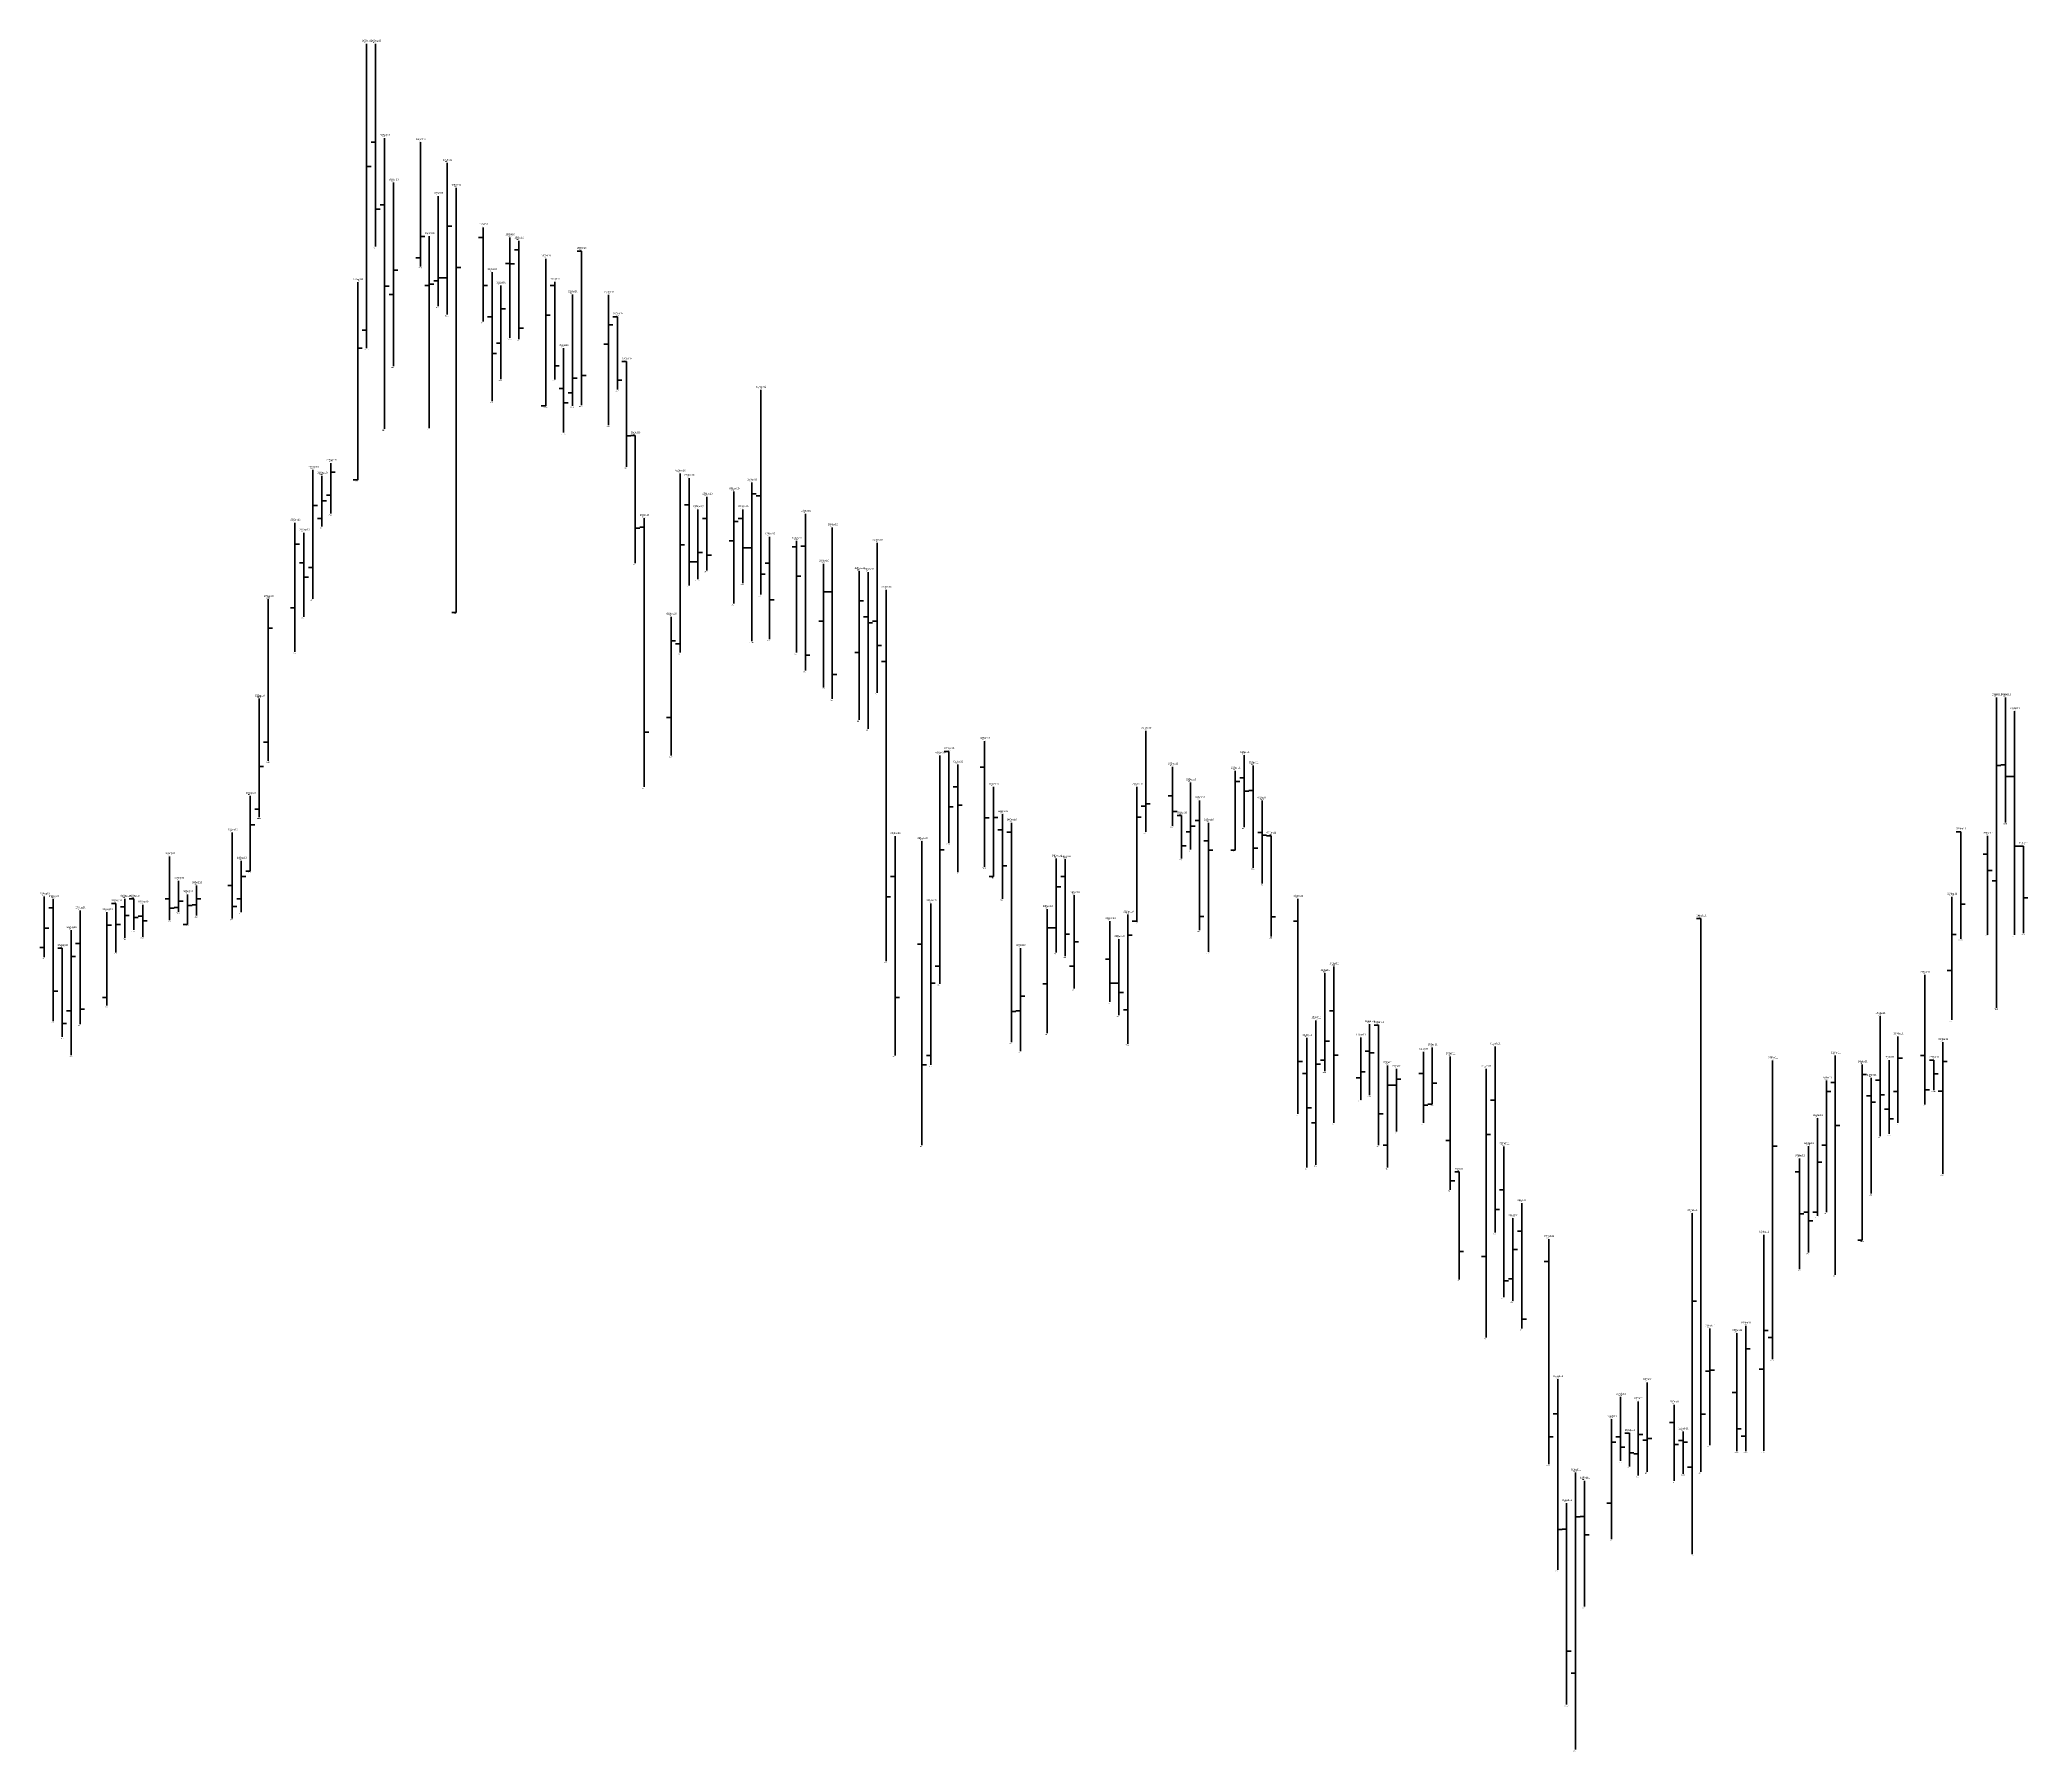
# Model space of a CAD drawing. Header units: inches. Extents: x 0 to 30000, y -20 to 2443.
# Drawn here: x 13239.5 to 13461.5, y 297.3 to 488.5 of the extents above; entities that cross this region are included whole.
import ezdxf

# ---------------------------------------------------------------- set-up
doc = ezdxf.new("R2010")
doc.units = ezdxf.units.IN
doc.header["$MEASUREMENT"] = 0
for name, color, linetype in [('DATE', 7, 'Continuous'), ('Graph', 7, 'Continuous'), ('Rate', 7, 'Continuous')]:
    doc.layers.add(name, color=color, linetype=linetype)
doc.styles.get("Standard").update_dxf_attribs({"font": 'arial.ttf'})

msp = doc.modelspace()

# ---------------------------------------------------------------- linework, layer by layer
at = {"layer": 'Graph', "color": 3, "lineweight": 35}
for p, q in [((13276, 488), (13276, 454.025)), ((13282, 477), (13282, 463.125)), ((13276, 474.3), (13276.5, 474.3)), ((13285, 474.7), (13285, 457.775)), ((13279, 472.5), (13279, 452)), ((13284, 471), (13284, 458.7)), ((13286, 471.9), (13286, 424.5)), ((13282, 466.475), (13282.5, 466.475)), ((13283, 466.5), (13283, 445.075)), ((13285, 467.65), (13285.5, 467.65)), ((13282, 464.1), (13281.5, 464.1)), ((13279, 462.725), (13279.5, 462.725)), ((13284, 461.85), (13284.5, 461.85)), ((13285, 461.875), (13284.5, 461.875)), ((13286, 463), (13286.5, 463)), ((13296, 464), (13296, 447.575)), ((13275, 461.375), (13275, 439.3)), ((13279, 460), (13278.5, 460)), ((13283, 461), (13282.5, 461)), ((13283, 461.15), (13283.5, 461.15)), ((13284, 461.525), (13283.5, 461.525)), ((13291, 461), (13291, 450.55)), ((13299, 460), (13299, 447.575)), ((13303, 459.95), (13303, 445.4)), ((13291, 458.4), (13291.5, 458.4)), ((13296, 457.675), (13296.5, 457.675)), ((13276, 456), (13275.5, 456)), ((13303, 456.6), (13303.5, 456.6)), ((13275, 454.025), (13275.5, 454.025)), ((13291, 454.55), (13290.5, 454.55)), ((13303, 454.45), (13302.5, 454.45)), ((13299, 449), (13298.5, 449)), ((13299, 450.65), (13299.5, 450.65)), ((13296, 447.575), (13295.5, 447.575)), ((13270, 440.4), (13270, 426)), ((13271, 439.75), (13271, 434.075)), ((13272, 441.175), (13272, 435.55)), ((13272, 440.175), (13272.5, 440.175)), ((13311, 440), (13311, 420)), ((13272, 437.575), (13271.5, 437.575)), ((13275, 439.3), (13274.5, 439.3)), ((13317, 438), (13317, 425.5)), ((13319, 439), (13319, 421.275)), ((13319, 437.725), (13319.5, 437.725)), ((13270, 436.45), (13270.5, 436.45)), ((13271, 436.95), (13271.5, 436.95)), ((13313, 436), (13313, 428.225)), ((13268, 434.5), (13268, 420.1)), ((13271, 435), (13270.5, 435)), ((13317, 434.65), (13317.5, 434.65)), ((13268, 432.1), (13268.5, 432.1)), ((13311, 432.05), (13311.5, 432.05)), ((13313, 431.175), (13313.5, 431.175)), ((13317, 432.5), (13316.5, 432.5)), ((13319, 431.725), (13318.5, 431.725)), ((13270, 429.5), (13269.5, 429.5)), ((13313, 430.125), (13312.5, 430.125)), ((13327, 429.925), (13327, 416.125)), ((13331, 429.1), (13331, 412.5)), ((13327, 426.8), (13327.5, 426.8)), ((13265, 425.975), (13265, 407.925)), ((13268, 425), (13267.5, 425)), ((13286, 424.5), (13285.5, 424.5)), ((13331, 425.775), (13331.5, 425.775)), ((13265, 422.75), (13265.5, 422.75)), ((13310, 424), (13310, 408.525)), ((13327, 423.5), (13326.5, 423.5)), ((13310, 421.325), (13310.5, 421.325)), ((13311, 421), (13310.5, 421)), ((13331, 420), (13330.5, 420)), ((13264, 414.875), (13264, 401.625)), ((13458, 415), (13458, 380.325)), ((13310, 412.75), (13309.5, 412.75)), ((13363, 411.25), (13363, 400)), ((13265, 410), (13264.5, 410)), ((13264, 407.275), (13264.5, 407.275)), ((13340, 408.5), (13340, 383)), ((13373, 406.8), (13373, 397.925)), ((13458, 407.4), (13458.5, 407.4)), ((13346, 405), (13346, 395)), ((13362, 405), (13362, 389.95)), ((13368, 405.5), (13368, 398)), ((13373, 405.6), (13373.5, 405.6)), ((13263, 404), (13263, 395.575)), ((13264, 402.5), (13263.5, 402.5)), ((13363, 402.85), (13362.5, 402.85)), ((13363, 403.1), (13363.5, 403.1)), ((13263, 400.75), (13263.5, 400.75)), ((13346, 401.6), (13346.5, 401.6)), ((13362, 401.625), (13362.5, 401.625)), ((13368, 400), (13367.5, 400)), ((13368, 400.625), (13368.5, 400.625)), ((13340, 397.975), (13340.5, 397.975)), ((13373, 397.925), (13372.5, 397.925)), ((13262, 396.75), (13262, 391)), ((13263, 395.575), (13262.5, 395.575)), ((13353, 397), (13353, 386.5)), ((13255, 394.5), (13255, 391.05)), ((13257, 394), (13257, 390.65)), ((13262, 395), (13262.5, 395)), ((13346, 395), (13345.5, 395)), ((13353, 393.85), (13353.5, 393.85)), ((13458, 394.525), (13457.5, 394.525)), ((13240, 392.75), (13240, 386)), ((13247, 391), (13247, 380.575)), ((13255, 391.55), (13254.5, 391.55)), ((13255, 392.225), (13255.5, 392.225)), ((13256, 393), (13256, 389.625)), ((13256, 391.75), (13256.5, 391.75)), ((13257, 391.825), (13256.5, 391.825)), ((13257, 392.5), (13257.5, 392.5)), ((13262, 392.5), (13261.5, 392.5)), ((13339, 392), (13339, 373.95)), ((13352, 391.35), (13352, 377.5)), ((13355, 392.9), (13355, 382.5)), ((13453, 392.725), (13453, 379)), ((13240, 389.225), (13240.5, 389.225)), ((13243, 389), (13243, 375.025)), ((13247, 389.55), (13247.5, 389.55)), ((13256, 389.625), (13255.5, 389.625)), ((13352, 389.25), (13352.5, 389.25)), ((13353, 389.25), (13352.5, 389.25)), ((13361, 390.75), (13361, 376.3)), ((13362, 390), (13361.5, 390)), ((13240, 387.05), (13239.5, 387.05)), ((13349, 387), (13349, 375.5)), ((13355, 387.7), (13355.5, 387.7)), ((13361, 388.45), (13361.5, 388.45)), ((13453, 388.525), (13453.5, 388.525)), ((13243, 386.075), (13243.5, 386.075)), ((13340, 385), (13339.5, 385)), ((13355, 385), (13354.5, 385)), ((13383, 384.2), (13383, 373.25)), ((13453, 384.5), (13452.5, 384.5)), ((13339, 383.1), (13339.5, 383.1)), ((13352, 383), (13351.5, 383)), ((13243, 380), (13242.5, 380)), ((13247, 381.5), (13246.5, 381.5)), ((13349, 380), (13348.5, 380)), ((13349, 381.625), (13349.5, 381.625)), ((13361, 380.1), (13360.5, 380.1)), ((13382, 378.925), (13382, 362.8)), ((13383, 376.6), (13383.5, 376.6)), ((13387, 377), (13387, 370.05)), ((13395, 375.9), (13395, 369.575)), ((13447, 377.125), (13447, 367.5)), ((13452, 376.5), (13452, 361.8)), ((13339, 375), (13338.5, 375)), ((13382, 374.05), (13382.5, 374.05)), ((13383, 374.5), (13382.5, 374.5)), ((13387, 373.175), (13387.5, 373.175)), ((13390, 373.9), (13390, 362.5)), ((13391, 373.5), (13391, 366.5)), ((13401, 373.5), (13401, 343.5)), ((13433, 374.45), (13433, 341.075)), ((13443, 374), (13443, 354.375)), ((13447, 374.7), (13447.5, 374.7)), ((13452, 374.35), (13452.5, 374.35)), ((13387, 372.525), (13386.5, 372.525)), ((13390, 371.7), (13390.5, 371.7)), ((13391, 371.7), (13390.5, 371.7)), ((13391, 372.35), (13391.5, 372.35)), ((13395, 371.925), (13395.5, 371.925)), ((13439, 372.2), (13439, 357.5)), ((13439, 371), (13439.5, 371)), ((13443, 372.9), (13443.5, 372.9)), ((13447, 371), (13446.5, 371)), ((13452, 371.025), (13451.5, 371.025)), ((13395, 369.575), (13394.5, 369.575)), ((13382, 367.5), (13381.5, 367.5)), ((13438, 368), (13438, 357.1)), ((13390, 365), (13389.5, 365)), ((13401, 366.175), (13401.5, 366.175)), ((13433, 364.875), (13433.5, 364.875)), ((13439, 365), (13438.5, 365)), ((13438, 363.1), (13438.5, 363.1)), ((13438, 357.525), (13437.5, 357.525)), ((13404, 356.825), (13404, 347.6)), ((13424, 357.4), (13424, 319.325)), ((13404, 353.325), (13404.5, 353.325)), ((13432, 354.975), (13432, 330.85)), ((13443, 354.375), (13442.5, 354.375)), ((13401, 352.55), (13400.5, 352.55)), ((13404, 350.05), (13403.5, 350.05)), ((13424, 347.575), (13424.5, 347.575)), ((13426, 344.5), (13426, 331.5)), ((13430, 344.825), (13430, 330.825)), ((13432, 344.275), (13432.5, 344.275)), ((13430, 342.225), (13430.5, 342.225)), ((13433, 343.525), (13432.5, 343.525)), ((13426, 339.75), (13425.5, 339.75)), ((13426, 339.875), (13426.5, 339.875)), ((13432, 339.975), (13431.5, 339.975)), ((13419, 338.5), (13419, 328.5)), ((13418, 336.375), (13418, 328.1)), ((13415, 334.375), (13415, 321)), ((13415, 331.825), (13415.5, 331.825)), ((13418, 332.675), (13418.5, 332.675)), ((13419, 332.025), (13418.5, 332.025)), ((13419, 332.225), (13419.5, 332.225)), ((13430, 332.5), (13429.5, 332.5)), ((13418, 330.525), (13417.5, 330.525)), ((13424, 329.025), (13423.5, 329.025)), ((13411, 328.425), (13411, 297.5)), ((13415, 325), (13414.5, 325)), ((13411, 323.475), (13411.5, 323.475)), ((13411, 306), (13410.5, 306))]:
    msp.add_line(p, q, dxfattribs=at)
at = {"layer": 'Graph', "color": 1, "lineweight": 35}
for p, q in [((13277, 488), (13277, 465.35)), ((13278, 477.475), (13278, 445)), ((13277, 477), (13276.5, 477)), ((13277, 469.55), (13277.5, 469.55)), ((13278, 470.025), (13277.5, 470.025)), ((13289, 466.35), (13288.5, 466.35)), ((13289, 467.5), (13289, 457)), ((13292, 466.375), (13292, 455.175)), ((13293, 465), (13292.5, 465)), ((13293, 466), (13293, 455)), ((13300, 464.85), (13299.5, 464.85)), ((13300, 464.85), (13300, 447.65)), ((13290, 462.5), (13290, 448.1)), ((13292, 463.475), (13291.5, 463.475)), ((13292, 463.425), (13292.5, 463.425)), ((13278, 460.95), (13278.5, 460.95)), ((13289, 461.025), (13289.5, 461.025)), ((13297, 461), (13296.5, 461)), ((13297, 461.4), (13297, 450.5)), ((13290, 457.525), (13289.5, 457.525)), ((13304, 457.525), (13303.5, 457.525)), ((13304, 457.525), (13304, 449.4)), ((13293, 456.25), (13293.5, 456.25)), ((13290, 453.4), (13290.5, 453.4)), ((13298, 454), (13298, 444.575)), ((13297, 452.05), (13297.5, 452.05)), ((13300, 450.95), (13300.5, 450.95)), ((13305, 452.5), (13304.5, 452.5)), ((13305, 452.5), (13305, 440.75)), ((13298, 449.5), (13297.5, 449.5)), ((13304, 450.425), (13304.5, 450.425)), ((13320, 449.35), (13320, 426.5)), ((13298, 447.9), (13298.5, 447.9)), ((13305, 444.2), (13305.5, 444.2)), ((13306, 444.25), (13305.5, 444.25)), ((13306, 444.25), (13306, 430)), ((13312, 439.5), (13312, 427.5)), ((13320, 437.5), (13319.5, 437.5)), ((13312, 436.5), (13311.5, 436.5)), ((13314, 437.4), (13314, 429.175)), ((13318, 436), (13318, 427.75)), ((13325, 435.5), (13325, 418)), ((13269, 433.4), (13269, 424)), ((13306, 433.9), (13306.5, 433.9)), ((13307, 434), (13306.5, 434)), ((13307, 435.025), (13307, 405)), ((13314, 435), (13313.5, 435)), ((13318, 435), (13317.5, 435)), ((13328, 433.975), (13328, 414.85)), ((13314, 430.9), (13314.5, 430.9)), ((13318, 431.7), (13318.5, 431.7)), ((13321, 432.95), (13321, 421.5)), ((13324, 431.8), (13323.5, 431.8)), ((13324, 432.475), (13324, 420)), ((13325, 431.9), (13324.5, 431.9)), ((13333, 432.25), (13333, 415.5)), ((13269, 430.025), (13268.5, 430.025)), ((13312, 430.125), (13312.5, 430.125)), ((13320, 428.75), (13320.5, 428.75)), ((13321, 430), (13320.5, 430)), ((13332, 429), (13332, 411.5)), ((13269, 428.425), (13269.5, 428.425)), ((13324, 428.525), (13324.5, 428.525)), ((13328, 426.8), (13327.5, 426.8)), ((13334, 427), (13334, 385.55)), ((13321, 425.9), (13321.5, 425.9)), ((13332, 424), (13331.5, 424)), ((13332, 423.325), (13332.5, 423.325)), ((13333, 423.5), (13332.5, 423.5)), ((13325, 419.7), (13325.5, 419.7)), ((13333, 420.8), (13333.5, 420.8)), ((13328, 417.575), (13328.5, 417.575)), ((13334, 419), (13333.5, 419)), ((13459, 415), (13459, 401.025)), ((13460, 413.45), (13460, 388.5)), ((13307, 411.1), (13307.5, 411.1)), ((13341, 408.975), (13340.5, 408.975)), ((13341, 408.975), (13341, 398.75)), ((13345, 410.125), (13345, 396.075)), ((13342, 407.5), (13342, 395.5)), ((13345, 407.2), (13344.5, 407.2)), ((13366, 407.25), (13366, 400.65)), ((13374, 408.55), (13374, 400.5)), ((13375, 407.4), (13375, 395.975)), ((13459, 407.475), (13458.5, 407.475)), ((13342, 405), (13341.5, 405)), ((13374, 406), (13373.5, 406)), ((13374, 404.525), (13374.5, 404.525)), ((13375, 404.6), (13374.5, 404.6)), ((13459, 406.15), (13459.5, 406.15)), ((13460, 406.175), (13459.5, 406.175)), ((13341, 402.775), (13341.5, 402.775)), ((13342, 402.95), (13342.5, 402.95)), ((13347, 401.95), (13347, 392.5)), ((13366, 404), (13365.5, 404)), ((13366, 402.275), (13366.5, 402.275)), ((13369, 403.5), (13369, 389)), ((13376, 403.475), (13376, 394.2)), ((13261, 399.9), (13261, 390.3)), ((13345, 401.55), (13345.5, 401.55)), ((13347, 400.225), (13346.5, 400.225)), ((13348, 399.95), (13347.5, 399.95)), ((13348, 401), (13348, 376.5)), ((13367, 401.8), (13366.5, 401.8)), ((13367, 401.8), (13367, 397)), ((13369, 401.25), (13368.5, 401.25)), ((13370, 401), (13370, 386.6)), ((13376, 399.9), (13375.5, 399.9)), ((13454, 400), (13453.5, 400)), ((13454, 400), (13454, 388.025)), ((13335, 399.5), (13335, 375)), ((13338, 398.95), (13338, 365)), ((13367, 398.425), (13367.5, 398.425)), ((13370, 399), (13369.5, 399)), ((13370, 397.925), (13370.5, 397.925)), ((13375, 398.15), (13375.5, 398.15)), ((13376, 399.625), (13376.5, 399.625)), ((13377, 399.55), (13376.5, 399.55)), ((13377, 399.55), (13377, 388.3)), ((13457, 397.5), (13456.5, 397.5)), ((13457, 399.525), (13457, 388.5)), ((13460, 398.4), (13460.5, 398.4)), ((13461, 398.4), (13460.5, 398.4)), ((13461, 398.4), (13461, 388.675)), ((13254, 397.25), (13254, 390.125)), ((13347, 396.175), (13347.5, 396.175)), ((13354, 396.925), (13354, 386.1)), ((13457, 395.675), (13457.5, 395.675)), ((13261, 394), (13260.5, 394)), ((13335, 395), (13334.5, 395)), ((13354, 395), (13353.5, 395)), ((13241, 391.5), (13240.5, 391.5)), ((13241, 392.475), (13241, 378.825)), ((13244, 391.2), (13244, 378.5)), ((13248, 392), (13247.5, 392)), ((13248, 392), (13248, 386.525)), ((13249, 391.625), (13248.5, 391.625)), ((13249, 392.5), (13249, 388.15)), ((13250, 392.5), (13249.5, 392.5)), ((13250, 392.5), (13250, 389.025)), ((13251, 391.85), (13251, 388.25)), ((13254, 392.5), (13253.5, 392.5)), ((13254, 391.475), (13254.5, 391.475)), ((13261, 391.65), (13261.5, 391.65)), ((13334, 392.725), (13334.5, 392.725)), ((13380, 392.5), (13380, 368.5)), ((13454, 391.925), (13454.5, 391.925)), ((13461, 392.6), (13461.5, 392.6)), ((13248, 389.65), (13248.5, 389.65)), ((13249, 390.65), (13249.5, 390.65)), ((13250, 390.425), (13250.5, 390.425)), ((13251, 390.55), (13250.5, 390.55)), ((13251, 390.05), (13251.5, 390.05)), ((13359, 390), (13359, 381)), ((13369, 390.525), (13369.5, 390.525)), ((13377, 390.5), (13377.5, 390.5)), ((13380, 390), (13379.5, 390)), ((13425, 390.3), (13424.5, 390.3)), ((13425, 390.3), (13425, 328.5)), ((13242, 387), (13241.5, 387)), ((13242, 387), (13242, 377.075)), ((13244, 387.5), (13243.5, 387.5)), ((13338, 387.45), (13337.5, 387.45)), ((13354, 388.55), (13354.5, 388.55)), ((13360, 388), (13360, 379.5)), ((13359, 385.75), (13358.5, 385.75)), ((13384, 384.95), (13384, 367.5)), ((13241, 382.2), (13241.5, 382.2)), ((13359, 383.1), (13359.5, 383.1)), ((13360, 383.1), (13359.5, 383.1)), ((13360, 382.025), (13360.5, 382.025)), ((13450, 384), (13450, 369.55)), ((13244, 380.175), (13244.5, 380.175)), ((13335, 381.5), (13335.5, 381.5)), ((13348, 379.925), (13348.5, 379.925)), ((13384, 380), (13383.5, 380)), ((13242, 378.575), (13242.5, 378.575)), ((13388, 378.5), (13388, 370.575)), ((13389, 378.4), (13388.5, 378.4)), ((13389, 378.4), (13389, 365)), ((13445, 379.4), (13445, 366)), ((13381, 376.975), (13381, 362.5)), ((13388, 375.5), (13387.5, 375.5)), ((13388, 375.3), (13388.5, 375.3)), ((13394, 375.4), (13394, 367.5)), ((13402, 376), (13402, 355.25)), ((13338, 373.95), (13338.5, 373.95)), ((13380, 374.35), (13380.5, 374.35)), ((13384, 375.025), (13384.5, 375.025)), ((13397, 374.9), (13397, 360)), ((13440, 375), (13440, 350.5)), ((13446, 374.5), (13446, 366.275)), ((13450, 375), (13449.5, 375)), ((13451, 374.475), (13450.5, 374.475)), ((13451, 374.5), (13451, 371.125)), ((13381, 373), (13380.5, 373)), ((13394, 373), (13393.5, 373)), ((13440, 372), (13439.5, 372)), ((13444, 372.5), (13444, 359.6)), ((13445, 372.25), (13444.5, 372.25)), ((13450, 371.175), (13450.5, 371.175)), ((13451, 372.975), (13451.5, 372.975)), ((13381, 369.175), (13381.5, 369.175)), ((13394, 369.45), (13394.5, 369.45)), ((13402, 370), (13401.5, 370)), ((13444, 370.5), (13443.5, 370.5)), ((13444, 369.8), (13444.5, 369.8)), ((13445, 370.6), (13445.5, 370.6)), ((13446, 369), (13445.5, 369)), ((13389, 368.5), (13389.5, 368.5)), ((13440, 367.175), (13440.5, 367.175)), ((13446, 367.925), (13446.5, 367.925)), ((13397, 365.5), (13396.5, 365.5)), ((13403, 364.85), (13403, 348)), ((13437, 364.875), (13437, 353)), ((13398, 362), (13397.5, 362)), ((13398, 362), (13398, 350)), ((13436, 362), (13435.5, 362)), ((13436, 363.5), (13436, 351.125)), ((13397, 361), (13397.5, 361)), ((13403, 360), (13402.5, 360)), ((13402, 357.8), (13402.5, 357.8)), ((13405, 358.5), (13405, 344.5)), ((13437, 357.525), (13436.5, 357.525)), ((13405, 355.375), (13404.5, 355.375)), ((13436, 357.325), (13436.5, 357.325)), ((13437, 356.525), (13437.5, 356.525)), ((13398, 353.125), (13398.5, 353.125)), ((13408, 354.5), (13408, 329.35)), ((13408, 352), (13407.5, 352)), ((13403, 349.85), (13403.5, 349.85)), ((13405, 345.575), (13405.5, 345.575)), ((13429, 344), (13429, 330.825)), ((13409, 338.85), (13409, 317.55)), ((13416, 336.875), (13416, 329.75)), ((13422, 336), (13422, 327.5)), ((13429, 337.35), (13428.5, 337.35)), ((13409, 335), (13408.5, 335)), ((13422, 334.025), (13421.5, 334.025)), ((13425, 334.95), (13425.5, 334.95)), ((13429, 333.325), (13429.5, 333.325)), ((13408, 332.4), (13408.5, 332.4)), ((13416, 332.4), (13415.5, 332.4)), ((13416, 331.275), (13416.5, 331.275)), ((13417, 332.825), (13416.5, 332.825)), ((13417, 332.825), (13417, 329.1)), ((13422, 331.55), (13422.5, 331.55)), ((13423, 332), (13422.5, 332)), ((13423, 333), (13423, 328.275)), ((13423, 331.825), (13423.5, 331.825)), ((13417, 330.625), (13417.5, 330.625)), ((13412, 327.5), (13412, 313.45)), ((13410, 325), (13410, 302.525)), ((13409, 322.075), (13409.5, 322.075)), ((13410, 322.1), (13409.5, 322.1)), ((13412, 323.5), (13411.5, 323.5)), ((13412, 321.475), (13412.5, 321.475)), ((13410, 308.475), (13410.5, 308.475))]:
    msp.add_line(p, q, dxfattribs=at)

# ---------------------------------------------------------------- texts
at = {"layer": 'DATE'}
for s, p in [('28Sep10', (13275.5, 488.25)), ('29Sep10', (13276.5, 488.25)), ('30Sep10', (13277.5, 477.725)), ('04Oct10', (13281.5, 477.25)), ('01Oct10', (13278.5, 472.75)), ('07Oct10', (13284.5, 474.95)), ('06Oct10', (13283.5, 471.25)), ('08Oct10', (13285.5, 472.15)), ('05Oct10', (13282.5, 466.75)), ('11Oct10', (13288.5, 467.75)), ('14Oct10', (13291.5, 466.625)), ('15Oct10', (13292.5, 466.25)), ('18Oct10', (13295.5, 464.25)), ('22Oct10', (13299.5, 465.1)), ('12Oct10', (13289.5, 462.75)), ('19Oct10', (13296.5, 461.65)), ('27Sep10', (13274.5, 461.625)), ('13Oct10', (13290.5, 461.25)), ('21Oct10', (13298.5, 460.25)), ('25Oct10', (13302.5, 460.2)), ('26Oct10', (13303.5, 457.775)), ('20Oct10', (13297.5, 454.25)), ('27Oct10', (13304.5, 452.75)), ('11Nov10', (13319.5, 449.6)), ('28Oct10', (13305.5, 444.5)), ('22Sep10', (13269.5, 440.65)), ('23Sep10', (13270.5, 440)), ('24Sep10', (13271.5, 441.425)), ('02Nov10', (13310.5, 440.25)), ('03Nov10', (13311.5, 439.75)), ('05Nov10', (13313.5, 437.65)), ('08Nov10', (13316.5, 438.25)), ('10Nov10', (13318.5, 439.25)), ('29Oct10', (13306.5, 435.275)), ('04Nov10', (13312.5, 436.25)), ('09Nov10', (13317.5, 436.25)), ('16Nov10', (13324.5, 435.75)), ('20Sep10', (13267.5, 434.75)), ('21Sep10', (13268.5, 433.65)), ('12Nov10', (13320.5, 433.2)), ('19Nov10', (13327.5, 434.225)), ('15Nov10', (13323.5, 432.725)), ('24Nov10', (13332.5, 432.5)), ('18Nov10', (13326.5, 430.175)), ('22Nov10', (13330.5, 429.35)), ('23Nov10', (13331.5, 429.25)), ('17Sep10', (13264.5, 426.225)), ('25Nov10', (13333.5, 427.25)), ('01Nov10', (13309.5, 424.25)), ('16Sep10', (13263.5, 415.125)), ('29Mar11', (13457.5, 415.25)), ('30Mar11', (13458.5, 415.25)), ('31Mar11', (13459.5, 413.7)), ('24Dec10', (13362.5, 411.5)), ('01Dec10', (13339.5, 408.75)), ('02Dec10', (13340.5, 409.225)), ('06Dec10', (13344.5, 410.375)), ('04Jan11', (13373.5, 408.8)), ('03Dec10', (13341.5, 407.75)), ('27Dec10', (13365.5, 407.5)), ('03Jan11', (13372.5, 407.05)), ('05Jan11', (13374.5, 407.65)), ('15Sep10', (13262.5, 404.25)), ('07Dec10', (13345.5, 405.25)), ('23Dec10', (13361.5, 405.25)), ('29Dec10', (13367.5, 405.75)), ('08Dec10', (13346.5, 402.2)), ('28Dec10', (13366.5, 402.05)), ('30Dec10', (13368.5, 403.75)), ('06Jan11', (13375.5, 403.725)), ('13Sep10', (13260.5, 400.15)), ('26Nov10', (13334.5, 399.75)), ('09Dec10', (13347.5, 401.25)), ('31Dec10', (13369.5, 401.25)), ('07Jan11', (13376.5, 399.8)), ('25Mar11', (13453.5, 400.25)), ('28Mar11', (13456.5, 399.775)), ('06Sep10', (13253.5, 397.5)), ('29Nov10', (13337.5, 399.2)), ('01Apr11', (13460.5, 398.65)), ('14Sep10', (13261.5, 397)), ('14Dec10', (13352.5, 397.25)), ('15Dec10', (13353.5, 397.175)), ('23Aug10', (13239.5, 393)), ('07Sep10', (13254.5, 394.75)), ('08Sep10', (13255.5, 393.25)), ('09Sep10', (13256.5, 394.25)), ('16Dec10', (13354.5, 393.15)), ('24Mar11', (13452.5, 392.975)), ('24Aug10', (13240.5, 392.725)), ('27Aug10', (13243.5, 391.45)), ('30Aug10', (13246.5, 391.25)), ('31Aug10', (13247.5, 392.25)), ('01Sep10', (13248.5, 392.75)), ('02Sep10', (13249.5, 392.75)), ('03Sep10', (13250.5, 392.1)), ('30Nov10', (13338.5, 392.25)), ('13Dec10', (13351.5, 391.6)), ('22Dec10', (13360.5, 391)), ('10Jan11', (13379.5, 392.75)), ('26Aug10', (13242.5, 389.25)), ('20Dec10', (13358.5, 390.25)), ('24Feb11', (13424.5, 390.55)), ('25Aug10', (13241.5, 387.25)), ('10Dec10', (13348.5, 387.25)), ('21Dec10', (13359.5, 388.25)), ('13Jan11', (13382.5, 384.45)), ('14Jan11', (13383.5, 385.2)), ('21Mar11', (13449.5, 384.25)), ('16Mar11', (13444.5, 379.65)), ('12Jan11', (13381.5, 379.175)), ('18Jan11', (13387.5, 378.75)), ('19Jan11', (13388.5, 378.65)), ('18Mar11', (13446.5, 377.375)), ('11Jan11', (13380.5, 377.225)), ('17Jan11', (13386.5, 377.25)), ('24Jan11', (13393.5, 375.65)), ('25Jan11', (13394.5, 376.15)), ('27Jan11', (13396.5, 375.15)), ('01Feb11', (13401.5, 376.25)), ('11Mar11', (13439.5, 375.25)), ('23Mar11', (13451.5, 376.75)), ('20Jan11', (13389.5, 374.15)), ('21Jan11', (13390.5, 373.75)), ('31Jan11', (13400.5, 373.75)), ('04Mar11', (13432.5, 374.7)), ('14Mar11', (13442.5, 374.25)), ('17Mar11', (13445.5, 374.75)), ('22Mar11', (13450.5, 374.75)), ('10Mar11', (13438.5, 372.45)), ('15Mar11', (13443.5, 372.75)), ('09Mar11', (13437.5, 368.25)), ('02Feb11', (13402.5, 365.1)), ('08Mar11', (13436.5, 365.125)), ('28Jan11', (13397.5, 362.25)), ('07Mar11', (13435.5, 363.75)), ('04Feb11', (13404.5, 358.75)), ('23Feb11', (13423.5, 357.65)), ('03Feb11', (13403.5, 357.075)), ('03Mar11', (13431.5, 355.225)), ('07Feb11', (13407.5, 354.75)), ('25Feb11', (13425.5, 344.75)), ('28Feb11', (13428.5, 344.25)), ('01Mar11', (13429.5, 345.075)), ('08Feb11', (13408.5, 339.1)), ('18Feb11', (13418.5, 338.75)), ('15Feb11', (13415.5, 337.125)), ('17Feb11', (13417.5, 336.625)), ('21Feb11', (13421.5, 336.25)), ('14Feb11', (13414.5, 334.625)), ('16Feb11', (13416.5, 333.075)), ('22Feb11', (13422.5, 333.25)), ('10Feb11', (13410.5, 328.675)), ('11Feb11', (13411.5, 327.75)), ('09Feb11', (13409.5, 325.25))]:
    msp.add_text(s, height=0.2, dxfattribs=at).set_placement(p)
at = {"layer": 'Rate'}
for s, p in [('976', (13275.75, 488.1)), ('976', (13276.75, 488.1)), ('954.95', (13277.75, 477.575)), ('954', (13281.75, 477.1)), ('949.4', (13284.75, 474.8)), ('945', (13278.75, 472.6)), ('942', (13283.75, 471.1)), ('943.8', (13285.75, 472)), ('933', (13282.75, 466.6)), ('935', (13288.75, 467.6)), ('932.75', (13291.75, 466.475)), ('930.7', (13276.75, 465.15)), ('932', (13292.75, 466.1)), ('928', (13295.75, 464.1)), ('929.7', (13299.75, 464.95)), ('926.25', (13281.75, 462.925)), ('925', (13289.75, 462.6)), ('922.75', (13274.75, 461.475)), ('922', (13290.75, 461.1)), ('922.8', (13296.75, 461.5)), ('920', (13298.75, 460.1)), ('919.9', (13302.75, 460.05)), ('917.4', (13283.75, 458.5)), ('915.55', (13284.75, 457.575)), ('915.05', (13303.75, 457.625)), ('914', (13288.75, 456.8)), ('908.05', (13275.75, 453.825)), ('910.35', (13291.75, 454.975)), ('910', (13292.75, 454.8)), ('908', (13297.75, 454.1)), ('904', (13278.75, 451.8)), ('905', (13304.75, 452.6)), ('901.1', (13290.75, 450.35)), ('901', (13296.75, 450.3)), ('898.8', (13303.75, 449.2)), ('898.7', (13319.75, 449.45)), ('896.2', (13289.75, 447.9)), ('895.15', (13295.75, 447.375)), ('895.15', (13298.75, 447.375)), ('895.3', (13299.75, 447.45)), ('890', (13277.75, 444.8)), ('890.15', (13282.75, 444.875)), ('889.15', (13297.75, 444.375)), ('890.8', (13302.75, 445.2)), ('888.5', (13305.75, 444.35)), ('880.8', (13269.75, 440.5)), ('879.5', (13270.75, 439.85)), ('882.35', (13271.75, 441.275)), ('881.5', (13304.75, 440.55)), ('880', (13310.75, 440.1)), ('879', (13311.75, 439.6)), ('878.6', (13274.75, 439.1)), ('874.8', (13313.75, 437.5)), ('876', (13316.75, 438.1)), ('878', (13318.75, 439.1)), ('871.1', (13271.75, 435.35)), ('870.05', (13306.75, 435.125)), ('872', (13312.75, 436.1)), ('872', (13317.75, 436.1)), ('871', (13324.75, 435.6)), ('869', (13267.75, 434.6)), ('866.8', (13268.75, 433.5)), ('868.15', (13270.75, 433.875)), ('865.9', (13320.75, 433.05)), ('867.95', (13327.75, 434.075)), ('864.95', (13323.75, 432.575)), ('864.5', (13332.75, 432.35)), ('860', (13305.75, 429.8)), ('858.35', (13313.75, 428.975)), ('859.85', (13326.75, 430.025)), ('858.2', (13330.75, 429.2)), ('858', (13331.75, 429.1)), ('855', (13311.75, 427.3)), ('856.45', (13312.75, 428.025)), ('855.5', (13317.75, 427.55)), ('853', (13319.75, 426.3)), ('854', (13333.75, 427.1)), ('851.95', (13264.75, 426.075)), ('852', (13269.75, 425.8)), ('849', (13285.75, 424.3)), ('848', (13309.75, 424.1)), ('851', (13316.75, 425.3)), ('848', (13268.75, 423.8)), ('840.2', (13267.75, 419.9)), ('840', (13310.75, 419.8)), ('842.55', (13318.75, 421.075)), ('843', (13320.75, 421.3)), ('840', (13323.75, 419.8)), ('836', (13324.75, 417.8)), ('832.25', (13326.75, 415.925)), ('831', (13332.75, 415.3)), ('829.75', (13263.75, 414.975)), ('829.7', (13327.75, 414.65)), ('830', (13457.75, 415.1)), ('830', (13458.75, 415.1)), ('826.9', (13459.75, 413.55)), ('825', (13330.75, 412.3)), ('823', (13331.75, 411.3)), ('822.5', (13362.75, 411.35)), ('817', (13339.75, 408.6)), ('817.95', (13340.75, 409.075)), ('820.25', (13344.75, 410.225)), ('817.1', (13373.75, 408.65)), ('815.85', (13264.75, 407.725)), ('817.05', (13309.75, 408.325)), ('815', (13341.75, 407.6)), ('814.5', (13365.75, 407.35)), ('813.6', (13372.75, 406.9)), ('814.8', (13374.75, 407.5)), ('808', (13262.75, 404.1)), ('810', (13306.75, 404.8)), ('810', (13345.75, 405.1)), ('810', (13361.75, 405.1)), ('811', (13367.75, 405.6)), ('803.9', (13346.75, 402.05)), ('803.6', (13366.75, 401.9)), ('807', (13368.75, 403.6)), ('806.95', (13375.75, 403.575)), ('799.8', (13260.75, 400)), ('803.25', (13263.75, 401.425)), ('799', (13334.75, 399.6)), ('802', (13347.75, 401.1)), ('800', (13362.75, 399.8)), ('801.3', (13365.75, 400.45)), ('802', (13369.75, 401.1)), ('801', (13373.75, 400.3)), ('799.1', (13376.75, 399.65)), ('800', (13453.75, 400.1)), ('799.05', (13456.75, 399.625)), ('802.05', (13458.75, 400.825)), ('797.9', (13337.75, 399.05)), ('797.5', (13340.75, 398.55)), ('796', (13367.75, 397.8)), ('795.85', (13372.75, 397.725)), ('796.8', (13460.75, 398.5)), ('794.5', (13253.75, 397.35)), ('793.5', (13261.75, 396.85)), ('791.15', (13262.75, 395.375)), ('791', (13341.75, 395.3)), ('792.15', (13344.75, 395.875)), ('794', (13352.75, 397.1)), ('793.85', (13353.75, 397.025)), ('794', (13366.75, 396.8)), ('791.95', (13374.75, 395.775)), ('789', (13254.75, 394.6)), ('786', (13255.75, 393.1)), ('788', (13256.75, 394.1)), ('790', (13345.75, 394.8)), ('785.8', (13354.75, 393)), ('788.4', (13375.75, 394)), ('785.5', (13239.75, 392.85)), ('784.95', (13240.75, 392.575)), ('782.4', (13243.75, 391.3)), ('782', (13246.75, 391.1)), ('784', (13247.75, 392.1)), ('785', (13248.75, 392.6)), ('785', (13249.75, 392.6)), ('783.7', (13250.75, 391.95)), ('782.1', (13254.75, 390.85)), ('782', (13261.75, 390.8)), ('784', (13338.75, 392.1)), ('785', (13346.75, 392.3)), ('782.7', (13351.75, 391.45)), ('781.5', (13360.75, 390.85)), ('785', (13379.75, 392.6)), ('785.45', (13452.75, 392.825)), ('778', (13242.75, 389.1)), ('778.05', (13249.75, 388.825)), ('780.25', (13253.75, 389.925)), ('779.25', (13255.75, 389.425)), ('781.3', (13256.75, 390.45)), ('780.6', (13260.75, 390.1)), ('780', (13358.75, 390.1)), ('779.9', (13361.75, 389.75)), ('778', (13368.75, 388.8)), ('780.6', (13424.75, 390.4)), ('777.35', (13460.75, 388.475)), ('774', (13241.75, 387.1)), ('773.05', (13247.75, 386.325)), ('776.3', (13248.75, 387.95)), ('776.5', (13250.75, 388.05)), ('774', (13348.75, 387.1)), ('773', (13352.75, 386.3)), ('776', (13359.75, 388.1)), ('773.2', (13369.75, 386.4)), ('776.6', (13376.75, 388.1)), ('776.05', (13453.75, 387.825)), ('777', (13456.75, 388.3)), ('777', (13459.75, 388.3)), ('772', (13239.75, 385.8)), ('771.1', (13333.75, 385.35)), ('772.2', (13353.75, 385.9)), ('768.4', (13382.75, 384.3)), ('769.9', (13383.75, 385.05)), ('768', (13449.75, 384.1)), ('766', (13339.75, 382.8)), ('765', (13354.75, 382.3)), ('761.15', (13246.75, 380.375)), ('762', (13358.75, 380.8)), ('760.65', (13457.75, 380.125)), ('757.65', (13240.75, 378.625)), ('757', (13243.75, 378.3)), ('759', (13359.75, 379.3)), ('757.85', (13381.75, 379.025)), ('757', (13387.75, 378.6)), ('756.8', (13388.75, 378.5)), ('758.8', (13444.75, 379.5)), ('758', (13452.75, 378.8)), ('754.15', (13241.75, 376.875)), ('753', (13347.75, 376.3)), ('751', (13348.75, 375.3)), ('755', (13351.75, 377.3)), ('752.6', (13360.75, 376.1)), ('753.95', (13380.75, 377.075)), ('754', (13386.75, 377.1)), ('750.8', (13393.75, 375.5)), ('751.8', (13394.75, 376)), ('752', (13401.75, 376.1)), ('754.25', (13446.75, 377.225)), ('753', (13451.75, 376.6)), ('750.05', (13242.75, 374.825)), ('750', (13334.75, 374.8)), ('747.9', (13338.75, 373.75)), ('746.5', (13382.75, 373.05)), ('747.8', (13389.75, 374)), ('747', (13390.75, 373.6)), ('749.8', (13396.75, 375)), ('747', (13400.75, 373.6)), ('748.9', (13432.75, 374.55)), ('750', (13439.75, 375.1)), ('748', (13442.75, 374.1)), ('749', (13445.75, 374.6)), ('749', (13450.75, 374.6)), ('744.4', (13438.75, 372.3)), ('745', (13443.75, 372.6)), ('742.25', (13450.75, 370.925)), ('740.1', (13386.75, 369.85)), ('741.15', (13387.75, 370.375)), ('739.15', (13394.75, 369.375)), ('739.1', (13449.75, 369.35)), ('737', (13379.75, 368.3)), ('735', (13383.75, 367.3)), ('733', (13390.75, 366.3)), ('735', (13393.75, 367.3)), ('736', (13437.75, 368.1)), ('735', (13446.75, 367.3)), ('730', (13337.75, 364.8)), ('730', (13388.75, 364.8)), ('729.7', (13402.75, 364.95)), ('729.75', (13436.75, 364.975)), ('732', (13444.75, 365.8)), ('732.55', (13445.75, 366.075)), ('725', (13380.75, 362.3)), ('725.6', (13381.75, 362.6)), ('725', (13389.75, 362.3)), ('724', (13397.75, 362.1)), ('727', (13435.75, 363.6)), ('720', (13396.75, 359.8)), ('723.6', (13451.75, 361.6)), ('717', (13404.75, 358.6)), ('714.8', (13423.75, 357.5)), ('719.2', (13443.75, 359.4)), ('713.65', (13403.75, 356.925)), ('714.2', (13437.75, 356.9)), ('715', (13438.75, 357.3)), ('710.5', (13401.75, 355.05)), ('709', (13407.75, 354.6)), ('709.95', (13431.75, 355.075)), ('708.75', (13442.75, 354.175)), ('702.25', (13435.75, 350.925)), ('706', (13436.75, 352.8)), ('700', (13397.75, 349.8)), ('701', (13439.75, 350.3)), ('696', (13402.75, 347.8)), ('695.2', (13403.75, 347.4)), ('689', (13404.75, 344.3)), ('689', (13425.75, 344.6)), ('688', (13428.75, 344.1)), ('689.65', (13429.75, 344.925)), ('687', (13400.75, 343.3)), ('682.15', (13432.75, 340.875)), ('677.7', (13408.75, 338.95)), ('677', (13418.75, 338.6)), ('673.75', (13415.75, 336.975)), ('672.75', (13417.75, 336.475)), ('672', (13421.75, 336.1)), ('668.75', (13414.75, 334.475)), ('666', (13422.75, 333.1)), ('665.65', (13416.75, 332.925)), ('663', (13425.75, 331.3)), ('658.7', (13407.75, 329.15)), ('656.85', (13410.75, 328.525)), ('659.5', (13415.75, 329.55)), ('658.2', (13416.75, 328.9)), ('661.65', (13428.75, 330.625)), ('661.65', (13429.75, 330.625)), ('661.7', (13431.75, 330.65)), ('655', (13411.75, 327.6)), ('656.2', (13417.75, 327.9)), ('657', (13418.75, 328.3)), ('655', (13421.75, 327.3)), ('656.55', (13422.75, 328.075)), ('657', (13424.75, 328.3)), ('650', (13409.75, 325.1)), ('642', (13414.75, 320.8)), ('638.65', (13423.75, 319.125)), ('635.1', (13408.75, 317.35)), ('626.9', (13411.75, 313.25)), ('605.05', (13409.75, 302.325)), ('595', (13410.75, 297.3))]:
    msp.add_text(s, height=0.1, dxfattribs=at).set_placement(p)

doc.saveas('drawing.dxf')
